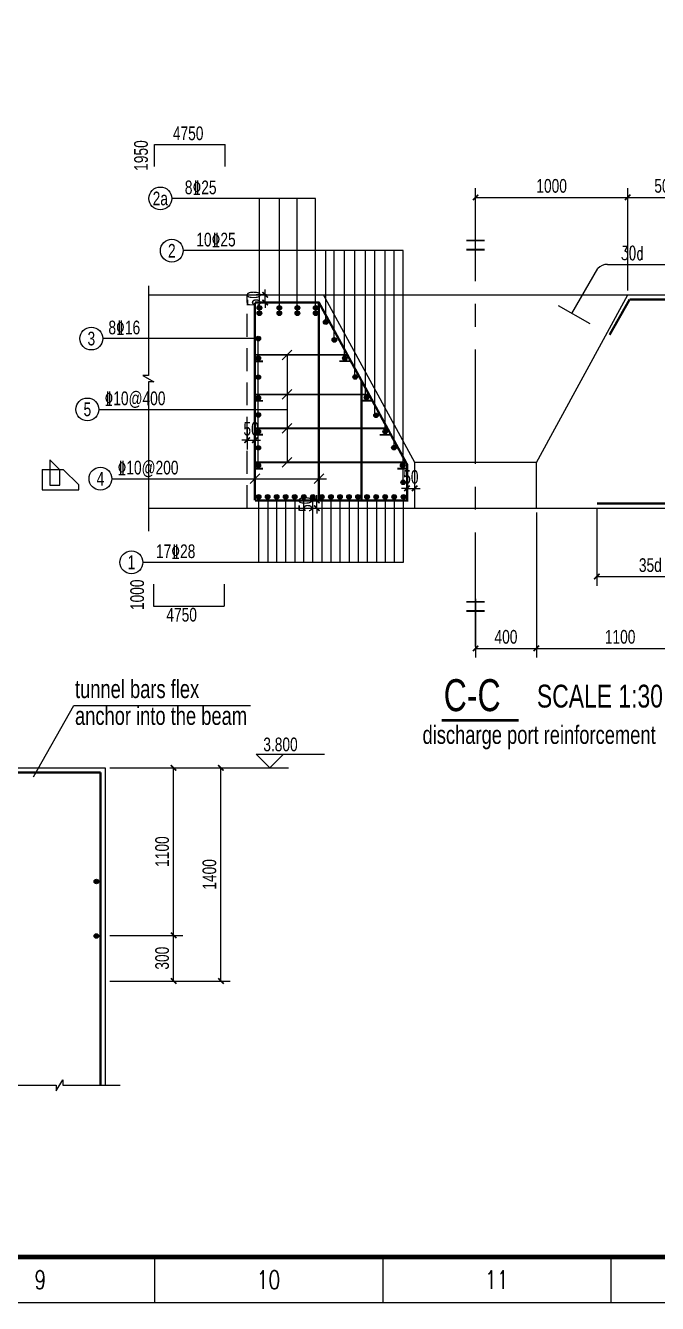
# Model space of a CAD drawing. Extents: x 707031 to 850566, y -411673 to -233438.
# Drawn here: x 751276 to 765117, y -411673 to -383702 of the extents above; entities that cross this region are included whole.
import ezdxf
from ezdxf.enums import TextEntityAlignment as Align

# ---------------------------------------------------------------- set-up
doc = ezdxf.new("R2010")
doc.units = 0
doc.header["$LTSCALE"] = 2000
doc.header["$MEASUREMENT"] = 0
doc.linetypes.add('CENTER', pattern=[2, 1.25, -0.25, 0.25, -0.25])
doc.linetypes.add('HIDDEN', pattern=[0.375, 0.25, -0.125])
doc.layers.get('0').update_dxf_attribs({"linetype": 'CONTINUOUS'})
doc.layers.get('DEFPOINTS').update_dxf_attribs({"linetype": 'CONTINUOUS'})
for name, color, linetype in [('3', 7, 'HIDDEN'), ('4', 2, 'CONTINUOUS'), ('8', 6, 'CONTINUOUS'), ('dim', 7, 'CONTINUOUS'), ('S_05', 7, 'CONTINUOUS'), ('S_06', 1, 'CONTINUOUS'), ('TK', 1, 'CONTINUOUS')]:
    doc.layers.add(name, color=color, linetype=linetype)
doc.styles.add('HZ', font='txt-new.shx', dxfattribs={"width": 0.65, "bigfont": 'hztxt.shx'})
doc.styles.add('KS', font='kstxt.shx', dxfattribs={"width": 0.75, "bigfont": 'kshz.shx'})
doc.styles.add('TK-HZ', font='txt.shx', dxfattribs={"width": 0.8, "bigfont": 'hztxt.shx'})
doc.dimstyles.new('KS30', dxfattribs={"dimtxt": 300, "dimasz": 120, "dimexe": 200, "dimexo": 100, "dimgap": 100, "dimtad": 1, "dimdec": 0, "dimlfac": 0.3, "dimzin": 14, "dimdsep": 46, "dimtxsty": 'KS', "dimblk": 'ARCHTICK', "dimcen": -900, "dimclrd": 7, "dimclre": 7, "dimclrt": 2, "dimadec": 0, "dimazin": 0, "dimtfac": 1, "dimtdec": 0, "dimtix": 1, "dimtmove": 2, "dimatfit": 2, "dimfxl": 1, "dimtolj": 1, "dimtzin": 14, "dimarcsym": 0})

# ---------------------------------------------------------------- blocks, each defined once
blk = doc.blocks.new('A1-1')
at = {"layer": 'TK', "color": 7}
for p, q in [((47050, 1000), (47050, 0)), ((52050, 1000), (52050, 0)), ((57050, 1000), (57050, 0))]:
    blk.add_line(p, q, dxfattribs=at)
for points, const_width in [([(0, 0), (84100, 0), (84100, 59400), (0, 59400)], 35), ([(2500, 1000), (83100, 1000), (83100, 58400), (2500, 58400)], 100)]:
    blk.add_lwpolyline(points, close=True, dxfattribs=dict(at, const_width=const_width))
at = {"layer": 'TK', "color": 7, "style": 'TK-HZ', "width": 0.75}
for s, p in [('9', (44550, 500)), ('10', (49550, 500)), ('11', (54550, 500))]:
    blk.add_text(s, height=400, dxfattribs=at).set_placement(p, align=Align.MIDDLE_CENTER)
blk = doc.blocks.new('A$C1C310985')
at = {"const_width": 0.4}
for points in [[(0, 2.2), (4, 2.2)], [(0, 0.2), (4, 0.2)]]:
    blk.add_lwpolyline(points, dxfattribs=at)
blk = doc.blocks.new('_ArchTick')
at = {"color": 0, "linetype": 'ByBlock', "const_width": 0.3}
blk.add_lwpolyline([(-0.5, -0.5), (0.5, 0.5)], dxfattribs=at)
blk = doc.blocks.new('TICK')
at = {"layer": 'S_06'}
blk.add_blockref('_ArchTick', (0, 0), dxfattribs=at)
blk = doc.blocks.new('*D380')
at = {"layer": 'DEFPOINTS', "color": 0}
for p in [(766132, -387463), (764466, -389598), (766132, -389598)]:
    blk.add_point(p, dxfattribs=at)
at = {"layer": 'S_05', "color": 7, "lineweight": -2}
for p, q in [((764466, -389498), (764466, -387263)), ((766132, -389498), (766132, -387263)), ((764466, -387463), (766132, -387463))]:
    blk.add_line(p, q, dxfattribs=at)
at = {"layer": 'S_05', "color": 7, "lineweight": -2, "xscale": 120, "yscale": 120, "zscale": 120, "rotation": 180}
blk.add_blockref('_ArchTick', (764466, -387463), dxfattribs=at)
at = {"layer": 'S_05', "color": 7, "lineweight": -2, "xscale": 120, "yscale": 120, "zscale": 120}
blk.add_blockref('_ArchTick', (766132, -387463), dxfattribs=at)
at = {"layer": 'S_05', "color": 2, "insert": (765299, -387213), "char_height": 300, "attachment_point": 5, "style": 'KS'}
blk.add_mtext('\\A1;500', dxfattribs=at)
blk = doc.blocks.new('*D381')
at = {"layer": 'DEFPOINTS', "color": 0}
for p in [(764466, -387463), (761132, -388242), (764466, -388381)]:
    blk.add_point(p, dxfattribs=at)
at = {"layer": 'S_05', "color": 7, "lineweight": -2}
for p, q in [((761132, -388142), (761132, -387263)), ((764466, -388281), (764466, -387263)), ((761132, -387463), (764466, -387463))]:
    blk.add_line(p, q, dxfattribs=at)
at = {"layer": 'S_05', "color": 7, "lineweight": -2, "xscale": 120, "yscale": 120, "zscale": 120, "rotation": 180}
blk.add_blockref('_ArchTick', (761132, -387463), dxfattribs=at)
at = {"layer": 'S_05', "color": 7, "lineweight": -2, "xscale": 120, "yscale": 120, "zscale": 120}
blk.add_blockref('_ArchTick', (764466, -387463), dxfattribs=at)
at = {"layer": 'S_05', "color": 2, "insert": (762799, -387213), "char_height": 300, "attachment_point": 5, "style": 'KS'}
blk.add_mtext('\\A1;1000', dxfattribs=at)
blk = doc.blocks.new('*D382')
at = {"layer": 'DEFPOINTS', "color": 0}
for p in [(763790, -394164), (766132, -394164), (766132, -395764)]:
    blk.add_point(p, dxfattribs=at)
at = {"layer": 'S_05', "color": 7, "lineweight": -2}
for p, q in [((763790, -394264), (763790, -395964)), ((766132, -394264), (766132, -395964)), ((763790, -395764), (766132, -395764))]:
    blk.add_line(p, q, dxfattribs=at)
at = {"layer": 'S_05', "color": 7, "lineweight": -2, "xscale": 120, "yscale": 120, "zscale": 120, "rotation": 180}
blk.add_blockref('_ArchTick', (763790, -395764), dxfattribs=at)
at = {"layer": 'S_05', "color": 7, "lineweight": -2, "xscale": 120, "yscale": 120, "zscale": 120}
blk.add_blockref('_ArchTick', (766132, -395764), dxfattribs=at)
at = {"layer": 'S_05', "color": 2, "insert": (764961, -395514), "char_height": 300, "attachment_point": 5, "style": 'KS'}
blk.add_mtext('\\A1;35d', dxfattribs=at)
blk = doc.blocks.new('*D386')
at = {"layer": 'DEFPOINTS', "color": 0}
for p in [(762466, -394264), (761132, -396149), (762466, -397334)]:
    blk.add_point(p, dxfattribs=at)
at = {"layer": 'S_05', "color": 7, "lineweight": -2}
for p, q in [((762466, -394364), (762466, -397534)), ((761132, -396249), (761132, -397534)), ((761132, -397334), (762466, -397334))]:
    blk.add_line(p, q, dxfattribs=at)
at = {"layer": 'S_05', "color": 7, "lineweight": -2, "xscale": 120, "yscale": 120, "zscale": 120, "rotation": 180}
blk.add_blockref('_ArchTick', (761132, -397334), dxfattribs=at)
at = {"layer": 'S_05', "color": 7, "lineweight": -2, "xscale": 120, "yscale": 120, "zscale": 120}
blk.add_blockref('_ArchTick', (762466, -397334), dxfattribs=at)
at = {"layer": 'S_05', "color": 2, "insert": (761799, -397084), "char_height": 300, "attachment_point": 5, "style": 'KS'}
blk.add_mtext('\\A1;400', dxfattribs=at)
blk = doc.blocks.new('*D387')
at = {"layer": 'DEFPOINTS', "color": 0}
for p in [(766132, -395114), (762466, -395949), (766132, -397334)]:
    blk.add_point(p, dxfattribs=at)
at = {"layer": 'S_05', "color": 7, "lineweight": -2}
for p, q in [((766132, -395214), (766132, -397534)), ((762466, -396049), (762466, -397534)), ((762466, -397334), (766132, -397334))]:
    blk.add_line(p, q, dxfattribs=at)
at = {"layer": 'S_05', "color": 7, "lineweight": -2, "xscale": 120, "yscale": 120, "zscale": 120, "rotation": 180}
blk.add_blockref('_ArchTick', (762466, -397334), dxfattribs=at)
at = {"layer": 'S_05', "color": 7, "lineweight": -2, "xscale": 120, "yscale": 120, "zscale": 120}
blk.add_blockref('_ArchTick', (766132, -397334), dxfattribs=at)
at = {"layer": 'S_05', "color": 2, "insert": (764299, -397084), "char_height": 300, "attachment_point": 5, "style": 'KS'}
blk.add_mtext('\\A1;1100', dxfattribs=at)
blk = doc.blocks.new('DOT')
blk.add_hatch(color=1).paths.add_polyline_path([(-0.5, 0, 1), (0.5, 0, 1)])
at = {"layer": 'dim', "color": 1}
blk.add_circle((0, 0), 0.5, dxfattribs=at)
blk = doc.blocks.new('*D391')
at = {"layer": 'DEFPOINTS', "color": 0}
for p in [(753020, -399950), (754519, -399950), (753020, -403616)]:
    blk.add_point(p, dxfattribs=at)
at = {"layer": 'S_05', "color": 7, "lineweight": -2}
for p, q in [((753120, -399950), (754719, -399950)), ((754519, -403616), (754519, -399950)), ((753120, -403616), (754719, -403616))]:
    blk.add_line(p, q, dxfattribs=at)
at = {"layer": 'S_05', "color": 7, "lineweight": -2, "xscale": 120, "yscale": 120, "zscale": 120}
for p, rotation in [((754519, -399950), 90), ((754519, -403616), 270)]:
    blk.add_blockref('_ArchTick', p, dxfattribs=dict(at, rotation=rotation))
at = {"layer": 'S_05', "color": 2, "insert": (754269, -401783), "char_height": 300, "attachment_point": 5, "rotation": 90, "style": 'KS'}
blk.add_mtext('\\A1;1100', dxfattribs=at)
blk = doc.blocks.new('*D392')
at = {"layer": 'DEFPOINTS', "color": 0}
for p in [(753357, -403616), (754519, -403616), (753020, -404616)]:
    blk.add_point(p, dxfattribs=at)
at = {"layer": 'S_05', "color": 7, "lineweight": -2}
for p, q in [((753457, -403616), (754719, -403616)), ((754519, -404616), (754519, -403616)), ((753120, -404616), (754719, -404616))]:
    blk.add_line(p, q, dxfattribs=at)
at = {"layer": 'S_05', "color": 7, "lineweight": -2, "xscale": 120, "yscale": 120, "zscale": 120}
for p, rotation in [((754519, -403616), 90), ((754519, -404616), 270)]:
    blk.add_blockref('_ArchTick', p, dxfattribs=dict(at, rotation=rotation))
at = {"layer": 'S_05', "color": 2, "insert": (754269, -404116), "char_height": 300, "attachment_point": 5, "rotation": 90, "style": 'KS'}
blk.add_mtext('\\A1;300', dxfattribs=at)
blk = doc.blocks.new('*D393')
at = {"layer": 'DEFPOINTS', "color": 0}
for p in [(753476, -399950), (755555, -399950), (753476, -404616)]:
    blk.add_point(p, dxfattribs=at)
at = {"layer": 'S_05', "color": 7, "lineweight": -2}
for p, q in [((753576, -399950), (755755, -399950)), ((755555, -404616), (755555, -399950)), ((753576, -404616), (755755, -404616))]:
    blk.add_line(p, q, dxfattribs=at)
at = {"layer": 'S_05', "color": 7, "lineweight": -2, "xscale": 120, "yscale": 120, "zscale": 120}
for p, rotation in [((755555, -399950), 90), ((755555, -404616), 270)]:
    blk.add_blockref('_ArchTick', p, dxfattribs=dict(at, rotation=rotation))
at = {"layer": 'S_05', "color": 2, "insert": (755305, -402283), "char_height": 300, "attachment_point": 5, "rotation": 90, "style": 'KS'}
blk.add_mtext('\\A1;1400', dxfattribs=at)
blk = doc.blocks.new('*D411')
at = {"layer": 'DEFPOINTS', "color": 0}
for p in [(756525, -389598), (756654, -389598), (756654, -389764)]:
    blk.add_point(p, dxfattribs=at)
at = {"layer": 'S_05', "color": 7, "lineweight": -2}
for p, q in [((756554, -389598), (756325, -389598)), ((756525, -389598), (756525, -389478)), ((756525, -389764), (756525, -389598)), ((756554, -389764), (756325, -389764)), ((756525, -389764), (756525, -389884))]:
    blk.add_line(p, q, dxfattribs=at)
at = {"layer": 'S_05', "color": 7, "lineweight": -2, "xscale": 120, "yscale": 120, "zscale": 120}
for p, rotation in [((756525, -389598), 270), ((756525, -389764), 90)]:
    blk.add_blockref('_ArchTick', p, dxfattribs=dict(at, rotation=rotation))
at = {"layer": 'S_05', "color": 2, "insert": (756275, -389681), "char_height": 300, "attachment_point": 5, "rotation": 90, "style": 'KS'}
blk.add_mtext('\\A1;50', dxfattribs=at)
blk = doc.blocks.new('*D412')
at = {"layer": 'DEFPOINTS', "color": 0}
for p in [(756132, -392422), (756299, -392422), (756299, -392779)]:
    blk.add_point(p, dxfattribs=at)
at = {"layer": 'S_05', "color": 7, "lineweight": -2}
for p, q in [((756132, -392522), (756132, -392979)), ((756299, -392522), (756299, -392979)), ((756132, -392779), (756012, -392779)), ((756132, -392779), (756299, -392779)), ((756299, -392779), (756419, -392779))]:
    blk.add_line(p, q, dxfattribs=at)
at = {"layer": 'S_05', "color": 7, "lineweight": -2, "xscale": 120, "yscale": 120, "zscale": 120}
blk.add_blockref('_ArchTick', (756132, -392779), dxfattribs=at)
at = {"layer": 'S_05', "color": 7, "lineweight": -2, "xscale": 120, "yscale": 120, "zscale": 120, "rotation": 180}
blk.add_blockref('_ArchTick', (756299, -392779), dxfattribs=at)
at = {"layer": 'S_05', "color": 2, "insert": (756216, -392529), "char_height": 300, "attachment_point": 5, "style": 'KS'}
blk.add_mtext('\\A1;50', dxfattribs=at)
blk = doc.blocks.new('*D413')
at = {"layer": 'DEFPOINTS', "color": 0}
for p in [(759632, -393621), (759799, -393621), (759799, -393834)]:
    blk.add_point(p, dxfattribs=at)
at = {"layer": 'S_05', "color": 7, "lineweight": -2}
for p, q in [((759632, -393721), (759632, -394034)), ((759799, -393721), (759799, -394034)), ((759632, -393834), (759512, -393834)), ((759632, -393834), (759799, -393834)), ((759799, -393834), (759919, -393834))]:
    blk.add_line(p, q, dxfattribs=at)
at = {"layer": 'S_05', "color": 7, "lineweight": -2, "xscale": 120, "yscale": 120, "zscale": 120}
blk.add_blockref('_ArchTick', (759632, -393834), dxfattribs=at)
at = {"layer": 'S_05', "color": 7, "lineweight": -2, "xscale": 120, "yscale": 120, "zscale": 120, "rotation": 180}
blk.add_blockref('_ArchTick', (759799, -393834), dxfattribs=at)
at = {"layer": 'S_05', "color": 2, "insert": (759716, -393584), "char_height": 300, "attachment_point": 5, "style": 'KS'}
blk.add_mtext('\\A1;50', dxfattribs=at)
blk = doc.blocks.new('*D414')
at = {"layer": 'DEFPOINTS', "color": 0}
for p in [(757285, -394098), (757656, -394098), (757285, -394264)]:
    blk.add_point(p, dxfattribs=at)
at = {"layer": 'S_05', "color": 7, "lineweight": -2}
for p, q in [((757385, -394098), (757856, -394098)), ((757656, -394098), (757656, -393978)), ((757656, -394264), (757656, -394098)), ((757385, -394264), (757856, -394264)), ((757656, -394264), (757656, -394384))]:
    blk.add_line(p, q, dxfattribs=at)
at = {"layer": 'S_05', "color": 7, "lineweight": -2, "xscale": 120, "yscale": 120, "zscale": 120}
for p, rotation in [((757656, -394098), 270), ((757656, -394264), 90)]:
    blk.add_blockref('_ArchTick', p, dxfattribs=dict(at, rotation=rotation))
at = {"layer": 'S_05', "color": 2, "insert": (757406, -394181), "char_height": 300, "attachment_point": 5, "rotation": 90, "style": 'KS'}
blk.add_mtext('\\A1;50', dxfattribs=at)

msp = doc.modelspace()

# ---------------------------------------------------------------- linework, layer by layer
for p, q in [((754098.014, -386304.93), (755646.926, -386304.93)), ((754098.014, -386784.321), (754098.014, -386304.93)), ((755646.926, -386784.321), (755646.926, -386304.93)), ((757630.243, -387486.865), (754478.246, -387486.865)), ((756399.075, -389980.649), (756399.075, -387486.865)), ((756839.81, -389980.649), (756839.81, -387486.865)), ((757223.44, -389980.649), (757223.44, -387486.865)), ((757630.243, -389980.649), (757630.243, -387486.865)), ((759546.997, -388629.346), (754729.888, -388629.346)), ((757850.755, -390192.871), (757850.755, -388629.346)), ((758038.31, -390532.746), (758038.31, -388629.346)), ((758265.187, -390963.328), (758265.187, -388629.346)), ((758491.162, -391384.143), (758491.162, -388629.346)), ((758723.418, -391776.547), (758723.418, -388629.346)), ((758923.64, -392236.479), (758923.64, -388629.346)), ((759155.653, -392595.022), (759155.653, -388629.346)), ((759346.775, -392929.759), (759346.775, -388629.346)), ((759546.997, -393700.4), (759546.997, -388629.346)), ((753965.812, -389597.596), (768632.478, -389597.596)), ((759799.145, -393264.263), (757799.145, -389597.596)), ((762465.812, -393264.263), (764465.812, -389597.596)), ((763642.88, -390230.717), (762948.548, -389837.014)), ((756374.684, -390553.675), (752967.566, -390553.675)), ((756374.684, -393333.486), (756374.684, -390553.675)), ((756897.696, -391016.152), (757109.828, -390804.02)), ((757003.762, -390931.261), (757003.762, -393261.758)), ((756897.696, -391882.613), (757109.828, -391670.481)), ((752880.642, -392104.525), (757003.762, -392104.525)), ((756897.696, -392622.826), (757109.828, -392410.694)), ((752029.059, -393426.382), (751810.195, -393207.518)), ((751810.195, -393207.518), (751810.195, -393765.713)), ((756897.696, -393367.824), (757109.828, -393155.692)), ((759799.145, -394264.263), (759799.145, -393264.263)), ((762465.812, -393264.263), (759799.145, -393264.263)), ((762465.812, -394264.263), (762465.812, -393264.263)), ((751637.493, -393418.046), (751637.493, -393864.194)), ((751637.493, -393418.046), (752101.872, -393418.046)), ((752029.059, -393765.713), (752029.059, -393426.382)), ((752441.524, -393757.697), (752101.872, -393418.046)), ((756193.079, -393726.786), (756405.211, -393514.654)), ((757595.988, -393726.786), (757808.12, -393514.654)), ((751810.195, -393765.713), (752029.059, -393765.713)), ((752441.524, -393864.194), (752441.524, -393757.697)), ((753166.385, -393620.72), (757866.655, -393620.72)), ((751637.493, -393864.194), (752441.524, -393864.194)), ((756380.635, -394019.449), (756380.635, -395451.723)), ((756583.606, -394019.449), (756583.606, -395451.723)), ((756776.162, -394019.449), (756776.162, -395451.723)), ((756968.717, -394019.449), (756968.717, -395451.723)), ((757172.276, -394019.449), (757172.276, -395451.723)), ((757364.831, -394019.449), (757364.831, -395451.723)), ((757562.891, -394019.449), (757562.891, -395451.723)), ((757766.45, -394019.449), (757766.45, -395451.723)), ((757964.507, -394019.449), (757964.507, -395451.723)), ((758162.564, -394019.449), (758162.564, -395451.723)), ((758366.123, -394019.449), (758366.123, -395451.723)), ((758564.18, -394019.449), (758564.18, -395451.723)), ((758756.736, -394019.449), (758756.736, -395451.723)), ((758960.295, -394019.449), (758960.295, -395451.723)), ((759152.853, -394019.449), (759152.853, -395451.723)), ((759350.91, -394019.449), (759350.91, -395451.723)), ((759549.594, -394019.449), (759549.594, -395451.723)), ((753965.812, -394264.263), (768632.478, -394264.263)), ((759549.594, -395451.723), (753844.957, -395451.723)), ((754079.574, -395931.437), (754079.574, -396410.829)), ((755628.486, -395931.437), (755628.486, -396410.829)), ((754079.574, -396410.829), (755628.486, -396410.829)), ((751449.331, -400149.547), (752333.94, -398587.38)), ((752333.94, -398587.38), (756202.283, -398587.38)), ((737020.115, -399949.547), (753020.115, -399949.547)), ((753020.115, -399949.547), (753020.115, -406897.599)), ((755555.157, -399949.547), (757037.51, -399949.547))]:
    msp.add_line(p, q)
at = {"color": 2, "linetype": 'CENTER'}
msp.add_line((761132.478, -397295.836), (761132.478, -388031.982), dxfattribs=at)
at = {"color": 7, "linetype": 'ByBlock'}
for p, q in [((763242.317, -390003.588), (763808.416, -389017.498)), ((764020.548, -388929.63), (766114.478, -388929.63))]:
    msp.add_line(p, q, dxfattribs=at)
for points in [[(753965.812, -389397.596), (753965.812, -391360.93), (753845.812, -391360.93), (754085.812, -391500.93), (753965.812, -391500.93), (753965.812, -394768.592)], [(756927.806, -399649.547), (756627.806, -399949.547), (756327.806, -399649.547), (757827.806, -399649.547)], [(750356.948, -406897.599), (751950.115, -406897.599), (751950.115, -407017.599), (752090.115, -406777.599), (752090.115, -406897.599), (753349.244, -406897.599)]]:
    msp.add_lwpolyline(points)
at = {"color": 1}
for points, const_width in [([(756299.145, -389764.263), (757702.054, -389764.263)], 50), ([(756299.145, -389764.263), (756299.145, -394097.596)], 50), ([(756299.145, -394097.596), (759632.478, -394097.596), (759632.478, -393308.227), (757702.054, -389764.263)], 50), ([(757702.054, -389747.019), (757702.054, -394097.596)], 50), ([(756299.145, -390910.086), (758326.192, -390910.086)], 40), ([(756309.567, -391051.057), (756476.915, -391051.057)], 40), ([(758151.865, -391049.298), (758402.023, -391049.298)], 40), ([(758632.028, -391471.553), (758632.028, -394097.596)], 50), ([(756299.145, -391776.547), (758798.161, -391776.547)], 40), ([(756309.567, -391917.518), (756476.915, -391917.518)], 40), ([(758626.403, -391914.516), (758873.313, -391914.516)], 40), ([(756299.145, -392516.76), (759201.36, -392516.76)], 40), ([(756309.567, -392657.731), (756476.915, -392657.731)], 40), ([(759034.877, -392661.2), (759280.038, -392661.2)], 40), ([(756299.145, -393261.758), (759607.166, -393261.758)], 40), ([(756309.567, -393402.729), (756476.915, -393402.729)], 40), ([(759420.986, -393402.729), (759632.478, -393402.729)], 40), ([(760390.017, -398910.517), (762073.654, -398910.517)], 60)]:
    msp.add_lwpolyline(points, dxfattribs=dict(at, const_width=const_width))
for centre in [(754228.246, -387486.865), (754479.888, -388629.346), (752717.566, -390553.675), (752630.642, -392104.525), (752916.385, -393620.72), (753594.957, -395451.723)]:
    msp.add_circle(centre, 250)
at = {"color": 7, "linetype": 'ByBlock'}
msp.add_arc((764020.548, -389229.63), 300, 90, 135, dxfattribs=at)
at = {"layer": '3'}
msp.add_line((756132.478, -394264.263), (756132.478, -389597.596), dxfattribs=at)
at = {"layer": '3', "const_width": 50}
for points in [[(764068.195, -390471.881), (764507.233, -389697.596)], [(768632.478, -389697.596), (764507.233, -389697.596)], [(768632.478, -394164.263), (763789.763, -394164.263)], [(752920.115, -400049.547), (748394.87, -400049.547)], [(752920.115, -406897.599), (752920.115, -400049.547), (752920.115, -400049.547)]]:
    msp.add_lwpolyline(points, dxfattribs=at)

# ---------------------------------------------------------------- block references
at = {"xscale": 100, "yscale": 100, "zscale": 100}
for p in [(760932.478, -388626.045), (760932.478, -396537.086)]:
    msp.add_blockref('A$C1C310985', p, dxfattribs=at)
at = {"color": 7, "linetype": 'ByBlock', "xscale": 18.00000000409322, "yscale": 18.00000000409322, "zscale": 18.00000000409322, "rotation": 44.99999998742273}
msp.add_blockref('TICK', (763242.317, -390003.588), dxfattribs=at)
at = {"layer": '8', "xscale": 100, "yscale": 100, "zscale": 100}
for p in [(756399.075, -389881.738), (756834.201, -389881.738), (757230.545, -389881.738), (757631.739, -389881.738), (756399.075, -389999.589), (756834.201, -389999.589), (757230.545, -389999.589), (757631.739, -389999.589), (757850.755, -390192.871), (756374.684, -390553.675), (758040.924, -390582.677), (756374.684, -390981.815), (758269.205, -390980.056), (756374.684, -391398.924), (758495.847, -391394.836), (756374.684, -391848.276), (758743.743, -391845.273), (756374.684, -392225.175), (758951.216, -392232.841), (756374.684, -392588.488), (759152.217, -392591.957), (756374.684, -392944.391), (759344.815, -392941.152), (756374.684, -393333.486), (759538.326, -393333.486), (759546.997, -393700.4), (756380.635, -394019.449), (756578.635, -394019.449), (756776.635, -394019.449), (756974.635, -394019.449), (757172.635, -394019.449), (757370.635, -394019.449), (757568.635, -394019.449), (757766.635, -394019.449), (757964.635, -394019.449), (758162.635, -394019.449), (758360.635, -394019.449), (758558.635, -394019.449), (758756.635, -394019.449), (758954.635, -394019.449), (759152.635, -394019.449), (759350.635, -394019.449), (759555.838, -394017.834)]:
    msp.add_blockref('DOT', p, dxfattribs=at)
at = {"layer": '8', "xscale": 100, "yscale": 100, "zscale": 100, "rotation": 270}
for p in [(752828.103, -402437.103), (752828.103, -403630.121)]:
    msp.add_blockref('DOT', p, dxfattribs=at)
at = {"layer": 'TK', "color": 7}
msp.add_blockref('A1-1', (707048.599, -411655.813), dxfattribs=at)

# ---------------------------------------------------------------- texts
at = {"style": 'KS', "width": 0.75}
for s, height, p in [('4750', 300, (754503.001, -386210.495)), ('8%%13225', 300, (754764.806, -387394.04)), ('10%%13225', 300, (755016.448, -388536.521)), ('8%%13216', 300, (753092.003, -390460.85)), ('%%13210@400', 300, (753005.079, -392011.7)), ('%%13210@200', 300, (753290.822, -393527.895)), ('17%%13228', 300, (754133.421, -395358.898)), ('4750', 300, (754360.648, -396747.571)), ('discharge port reinforcement', 400, (759971.392, -399425.389)), ('3.800', 300, (756483.957, -399587.215))]:
    msp.add_text(s, height=height, dxfattribs=at).set_placement(p)
for s, p in [('1950', (753954.709, -386882.307)), ('1000', (753870.269, -396496.392))]:
    msp.add_text(s, height=300, rotation=90, dxfattribs=at).set_placement(p)
for s, p in [('2a', (754228.246, -387486.865)), ('2', (754479.888, -388629.346)), ('3', (752717.566, -390553.675)), ('5', (752630.642, -392104.525)), ('4', (752916.385, -393620.72)), ('1', (753594.957, -395451.723))]:
    msp.add_text(s, height=300, dxfattribs=at).set_placement(p, align=Align.MIDDLE)
at = {"color": 7, "style": 'KS', "width": 0.75}
for s, p in [('tunnel bars flex', (752359.498, -398423.004)), ('anchor into the beam', (752359.498, -399009.907))]:
    msp.add_text(s, height=400, dxfattribs=at).set_placement(p)
at = {"color": 1, "style": 'KS', "width": 0.75}
msp.add_text('C-C', height=700, dxfattribs=at).set_placement((760434.847, -398708.942))
at = {"color": 7, "linetype": 'ByBlock', "insert": (764565.047, -388679.63), "char_height": 300, "attachment_point": 5, "style": 'HZ'}
msp.add_mtext('30d', dxfattribs=at)
at = {"layer": '4', "style": 'KS', "width": 0.75}
msp.add_text('SCALE 1:30', height=500, dxfattribs=at).set_placement((762477.049, -398629.784))

# ---------------------------------------------------------------- dimensions: what is measured, and where the dimension line sits
at = {"layer": 'S_05'}
for base, p1, p2, picture, middle in [((764465.812, -387463.476), (761132.478, -388242.4), (764465.812, -388380.536), '*D381', (762799.145, -387213.476)), ((766132.478, -387463.476), (764465.812, -389597.596), (766132.478, -389597.596), '*D380', (765299.145, -387213.476)), ((756299.145, -392779.309), (756132.478, -392422.348), (756299.145, -392422.348), '*D412', (756215.812, -392529.309)), ((759799.145, -393834.197), (759632.478, -393620.642), (759799.145, -393620.642), '*D413', (759715.812, -393584.197)), ((762465.812, -397333.849), (761132.478, -396148.542), (762465.812, -394264.263), '*D386', (761799.145, -397083.849)), ((766132.478, -397333.849), (762465.812, -395949.056), (766132.478, -395114.263), '*D387', (764299.145, -397083.849))]:
    dim = msp.add_linear_dim(base=base, p1=p1, p2=p2, dimstyle='KS30', dxfattribs=at)
    dim.commit()
    dim.dimension.update_dxf_attribs({"geometry": picture, "text_midpoint": middle})
for base, p1, p2, picture, middle in [((756524.528, -389597.596), (756653.977, -389764.263), (756653.977, -389597.596), '*D411', (756274.528, -389680.93)), ((757655.666, -394097.596), (757285.369, -394264.263), (757285.369, -394097.596), '*D414', (757405.666, -394180.93)), ((754518.844, -399949.547), (753020.115, -403616.214), (753020.115, -399949.547), '*D391', (754268.844, -401782.88)), ((755555.157, -399949.547), (753476.458, -404616.214), (753476.458, -399949.547), '*D393', (755305.157, -402282.88)), ((754518.844, -403616.214), (753020.115, -404616.214), (753357.089, -403616.214), '*D392', (754268.844, -404116.214))]:
    dim = msp.add_linear_dim(base=base, p1=p1, p2=p2, angle=90, dimstyle='KS30', dxfattribs=at)
    dim.commit()
    dim.dimension.update_dxf_attribs({"geometry": picture, "text_midpoint": middle})
dim = msp.add_linear_dim(base=(766132.478, -395764.263), p1=(763789.763, -394164.263), p2=(766132.478, -394164.263), text='35d', dimstyle='KS30', override={"dimclrt": 2}, dxfattribs=at)
dim.commit()
dim.dimension.update_dxf_attribs({"geometry": '*D382', "text_midpoint": (764961.121, -395514.263)})

doc.saveas('drawing.dxf')
